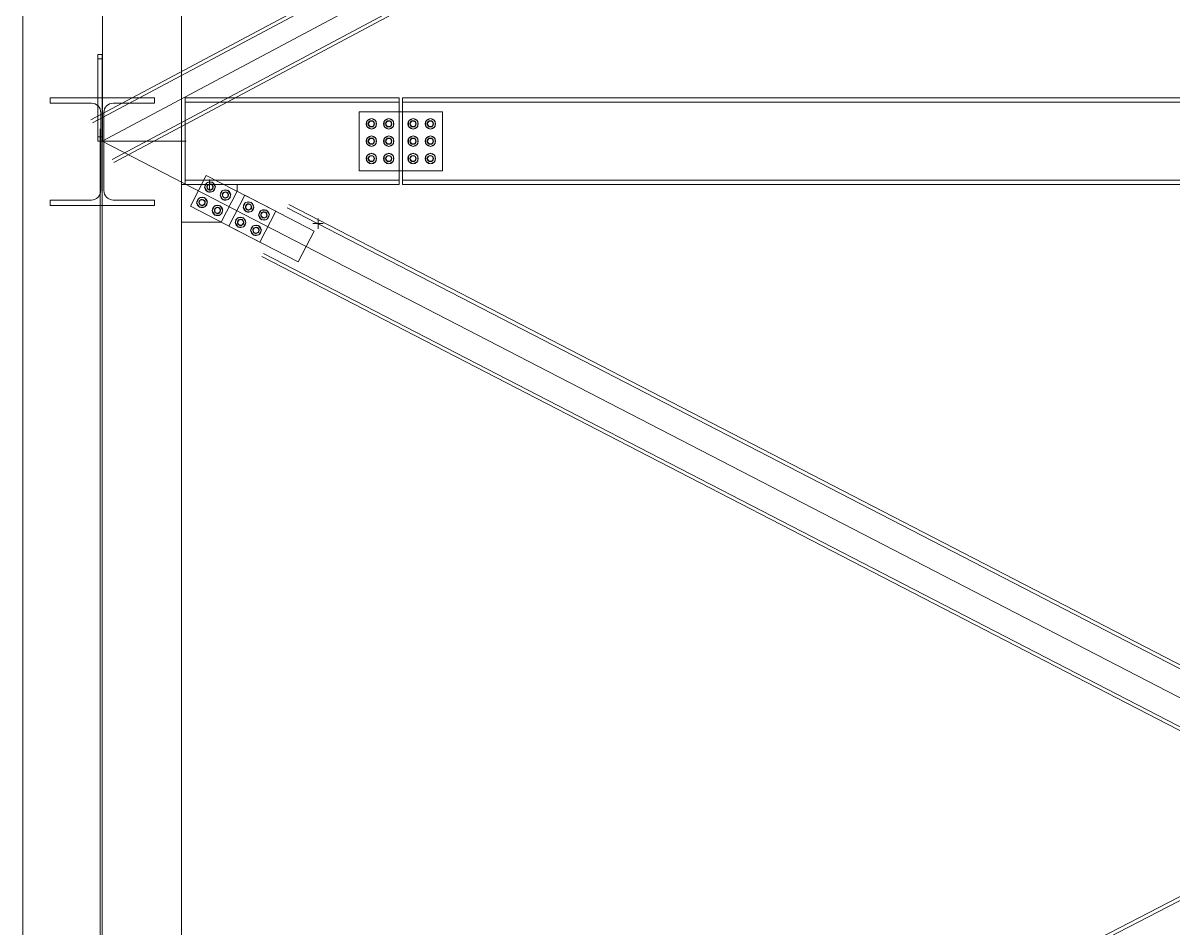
# Model space of a CAD drawing. Header units: millimetres. Extents: x -6949 to 83354, y -55091 to 16861.
# Drawn here: x 14772 to 18084, y 1608 to 4216 of the extents above; entities that cross this region are included whole.
import ezdxf

# ---------------------------------------------------------------- set-up
doc = ezdxf.new("R2010")
doc.units = ezdxf.units.MM
doc.layers.add('A-DETL', color=7, linetype='Continuous', lineweight=18, true_color=0x00a600)
for name, color, linetype, lineweight in [('S-BEAM', 7, 'Continuous', 18), ('S-COLS', 7, 'Continuous', 18), ('S-FSTN', 7, 'Continuous', 18)]:
    doc.layers.add(name, color=color, linetype=linetype, lineweight=lineweight)

# ---------------------------------------------------------------- blocks, each defined once
blk = doc.blocks.new('h-wide flange beams - HE260A-422426-Est')
at = {"layer": 'S-BEAM'}
for p, q in [((14987.0006, 4112.5), (14987.0006, 4125)), ((14987.0006, 4125), (14987.0006, 4125)), ((14987.0006, 4125), (14987.0006, 4112.5)), ((14987.0006, 4125), (15000.0006, 4125)), ((14987.0006, 4125), (15000.0006, 4125)), ((15000.0006, 4112.5), (14987.0006, 4112.5)), ((14987.0006, 4088.5), (14987.0006, 4112.5)), ((14987.0006, 4112.5), (14987.0006, 4112.5)), ((14987.0006, 4112.5), (14987.0006, 4112.5)), ((14987.0006, 4112.5), (14987.0006, 4088.5)), ((14987.0006, 4112.5), (15000.0006, 4112.5)), ((14987.0006, 4112.5), (15000.0006, 4112.5)), ((15000.0006, 4112.5), (15000.0006, 4125)), ((15000.0006, 4125), (15000.0006, 4125)), ((15000.0006, 4125), (15000.0006, 4112.5)), ((15000.0006, 4088.5), (15000.0006, 4112.5)), ((15000.0006, 4112.5), (15000.0006, 4112.5)), ((15000.0006, 4112.5), (15000.0006, 4112.5)), ((15000.0006, 4112.5), (15000.0006, 4088.5)), ((14987.0006, 3911.5), (14987.0006, 4088.5)), ((14987.0006, 4088.5), (14987.0006, 3911.5)), ((15000.0006, 3911.5), (15000.0006, 4088.5)), ((15000.0006, 4088.5), (15000.0006, 3911.5)), ((14987.0006, 3887.5), (14987.0006, 3911.5)), ((14987.0006, 3911.5), (14987.0006, 3887.5)), ((15000.0006, 3887.5), (15000.0006, 3911.5)), ((15000.0006, 3911.5), (15000.0006, 3887.5)), ((14987.0006, 3887.5), (15000.0006, 3887.5)), ((14987.0006, 3887.5), (14987.0006, 3875)), ((14987.0006, 3875), (14987.0006, 3887.5)), ((14987.0006, 3887.5), (14987.0006, 3887.5)), ((14987.0006, 3887.5), (14987.0006, 3887.5)), ((15000.0006, 3887.5), (14987.0006, 3887.5)), ((14987.0006, 3887.5), (15000.0006, 3887.5)), ((15000.0006, 3887.5), (15000.0006, 3887.5)), ((15000.0006, 3887.5), (15000.0006, 3887.5)), ((15000.0006, 3887.5), (15000.0006, 3875)), ((15000.0006, 3875), (15000.0006, 3887.5)), ((14987.0006, 3875), (14987.0006, 3875)), ((14987.0006, 3875), (15000.0006, 3875)), ((14987.0006, 3875), (15000.0006, 3875)), ((15000.0006, 3875), (15000.0006, 3875))]:
    blk.add_line(p, q, dxfattribs=at)
blk = doc.blocks.new('h-wide flange beams - HE320A-420337-Est')
at = {"layer": 'S-BEAM'}
for p, q in [((7350.00024, 3984.5), (7350.00024, 4000)), ((7350.00024, 4000), (7650.00024, 4000)), ((7650.00024, 4000), (7350.00024, 4000)), ((7350.00024, 4000), (7350.00024, 3984.5)), ((7350.00024, 4000), (7350.00024, 4000)), ((7468.50024, 3984.5), (7350.00024, 3984.5)), ((7350.00024, 3984.5), (7468.50024, 3984.5)), ((7350.00024, 3984.5), (7350.00024, 3984.5)), ((7650.00024, 3984.5), (7531.50024, 3984.5)), ((7531.50024, 3984.5), (7650.00024, 3984.5)), ((7650.00024, 4000), (7650.00024, 3984.5)), ((7650.00024, 3984.5), (7650.00024, 4000)), ((7650.00024, 4000), (7650.00024, 4000)), ((7650.00024, 3984.5), (7650.00024, 3984.5)), ((7495.50024, 3732.5), (7495.50024, 3957.5)), ((7495.50024, 3957.5), (7495.50024, 3732.5)), ((7504.50024, 3957.5), (7504.50024, 3732.5)), ((7504.50024, 3732.5), (7504.50024, 3957.5)), ((7350.00024, 3705.5), (7468.50024, 3705.5)), ((7350.00024, 3690), (7350.00024, 3705.5)), ((7350.00024, 3705.5), (7350.00024, 3690)), ((7468.50024, 3705.5), (7350.00024, 3705.5)), ((7350.00024, 3705.5), (7350.00024, 3705.5)), ((7650.00024, 3690), (7350.00024, 3690)), ((7350.00024, 3690), (7650.00024, 3690)), ((7350.00024, 3690), (7350.00024, 3690)), ((7531.50024, 3705.5), (7650.00024, 3705.5)), ((7650.00024, 3705.5), (7531.50024, 3705.5)), ((7650.00024, 3705.5), (7650.00024, 3690)), ((7650.00024, 3690), (7650.00024, 3705.5)), ((7650.00024, 3705.5), (7650.00024, 3705.5)), ((7650.00024, 3690), (7650.00024, 3690))]:
    blk.add_line(p, q, dxfattribs=at)
for centre, start, end in [((7468.50024, 3957.5), 0, 90), ((7468.50024, 3957.5), 0, 90), ((7531.50024, 3957.5), 90, 180), ((7531.50024, 3957.5), 90, 180), ((7468.50024, 3732.5), 270, 360), ((7468.50024, 3732.5), 270, 0), ((7531.50024, 3732.5), 180, 270), ((7531.50024, 3732.5), 180, 270)]:
    blk.add_arc(centre, 27, start, end, dxfattribs=at)

msp = doc.modelspace()

# ---------------------------------------------------------------- linework, layer by layer
at = {"layer": 'A-DETL'}
for p, q in [((15000, 3875), (22500, 7875)), ((15000.5, 7875), (15000.5, 3875)), ((14994.1, 11), (14994.1, 3911)), ((15241.5, 3875), (15000, 3875)), ((15000, 0), (15000, 3875)), ((22500, 0), (15000, 3875))]:
    msp.add_line(p, q, dxfattribs=at)
at = {"layer": 'S-BEAM'}
for p, q in [((22467.1, 7936.6), (14967.1, 3936.6)), ((22471.8, 7927.8), (14971.8, 3927.8)), ((15028.2, 3822.2), (22528.2, 7822.2)), ((15032.9, 3813.4), (22532.9, 7813.4)), ((15150, 4000), (14850, 4000)), ((14850, 4000), (14850, 3984.5)), ((14850, 3984.5), (14968.5, 3984.5)), ((15031.5, 3984.5), (15150, 3984.5)), ((15150, 3984.5), (15150, 4000)), ((15238.5, 3987.5), (15238.5, 4000)), ((15238.5, 4000), (15855, 4000)), ((15855, 3987.5), (15238.5, 3987.5)), ((15238.5, 3963.5), (15238.5, 3987.5)), ((15238.5, 3987.5), (15238.5, 3963.5)), ((15238.5, 3987.5), (15855, 3987.5)), ((15238.5, 3987.5), (15855, 3987.5)), ((15855, 4000), (15855, 3987.5)), ((15855, 3963.5), (15855, 3987.5)), ((15855, 3987.5), (15855, 3963.5)), ((15865, 3987.5), (15865, 4000)), ((21110, 4000), (15865, 4000)), ((21110, 3987.5), (15865, 3987.5)), ((15865, 3963.5), (15865, 3987.5)), ((15865, 3987.5), (15865, 3963.5)), ((21110, 3987.5), (15865, 3987.5)), ((21110, 3987.5), (15865, 3987.5)), ((14995.5, 3957.5), (14995.5, 3732.5)), ((15004.5, 3732.5), (15004.5, 3957.5)), ((15238.5, 3786.5), (15238.5, 3963.5)), ((15855, 3963.5), (15855, 3786.5)), ((15865, 3786.5), (15865, 3963.5)), ((15238.5, 3762.5), (15238.5, 3786.5)), ((15238.5, 3786.5), (15238.5, 3762.5)), ((15855, 3762.5), (15855, 3786.5)), ((15855, 3786.5), (15855, 3762.5)), ((15865, 3762.5), (15865, 3786.5)), ((15865, 3786.5), (15865, 3762.5)), ((15238.5, 3762.5), (15855, 3762.5)), ((15238.5, 3750), (15238.5, 3762.5)), ((15238.5, 3762.5), (15855, 3762.5)), ((15238.5, 3762.5), (15855, 3762.5)), ((15238.5, 3750), (15855, 3750)), ((15855, 3762.5), (15855, 3750)), ((15865, 3762.5), (21110, 3762.5)), ((15865, 3750), (15865, 3762.5)), ((21110, 3762.5), (15865, 3762.5)), ((21110, 3762.5), (15865, 3762.5)), ((21110, 3750), (15865, 3750)), ((14968.5, 3705.5), (14850, 3705.5)), ((14850, 3705.5), (14850, 3690)), ((14850, 3690), (15150, 3690)), ((15150, 3705.5), (15031.5, 3705.5)), ((15150, 3690), (15150, 3705.5)), ((18376.7, 2213.8), (15532.6, 3683.3)), ((21962.8, 3692.2), (15619, 414.6)), ((21967.4, 3683.3), (15623.6, 405.7)), ((15464.5, 3551.5), (18308.6, 2082.1))]:
    msp.add_line(p, q, dxfattribs=at)
for centre, radius, start, end in [((14968.5, 3957.5), 27, 360, 90), ((15031.5, 3957.5), 27, 90, 180), ((15775, 3925), 9, 0, 180), ((15775, 3925), 9, 180, 0), ((15825, 3925), 9, 0, 180), ((15825, 3925), 9, 180, 0), ((15895, 3925), 9, 0, 180), ((15895, 3925), 9, 180, 0), ((15945, 3925), 9, 0, 180), ((15945, 3925), 9, 180, 0), ((15775, 3875), 9, 0, 180), ((15825, 3875), 9, 0, 180), ((15895, 3875), 9, 0, 180), ((15945, 3875), 9, 0, 180), ((15775, 3875), 9, 180, 0), ((15825, 3875), 9, 180, 0), ((15895, 3875), 9, 180, 0), ((15945, 3875), 9, 180, 0), ((15775, 3825), 9, 0, 180), ((15775, 3825), 9, 180, 0), ((15825, 3825), 9, 0, 180), ((15825, 3825), 9, 180, 0), ((15895, 3825), 9, 0, 180), ((15895, 3825), 9, 180, 0), ((15945, 3825), 9, 0, 180), ((15945, 3825), 9, 180, 0), ((14968.5, 3732.5), 27, 270, 0), ((15031.5, 3732.5), 27, 180, 270)]:
    msp.add_arc(centre, radius, start, end, dxfattribs=at)
at = {"layer": 'S-COLS'}
for p, q in [((14771.5, 12000), (14771.5, 20)), ((15228.5, 20), (15228.5, 12000))]:
    msp.add_line(p, q, dxfattribs=at)
at = {"layer": 'S-FSTN'}
for p, q in [((15740, 3960), (15740, 3790)), ((15980, 3960), (15740, 3960)), ((15980, 3960), (15740, 3960)), ((15740, 3960), (15740, 3790)), ((15980, 3790), (15980, 3960)), ((15980, 3790), (15980, 3960)), ((15775, 3940.6), (15761.5, 3932.8)), ((15775, 3940.6), (15761.5, 3932.8)), ((15761.5, 3932.8), (15761.5, 3917.2)), ((15761.5, 3932.8), (15761.5, 3917.2)), ((15761.5, 3917.2), (15775, 3909.4)), ((15761.5, 3917.2), (15775, 3909.4)), ((15788.5, 3932.8), (15775, 3940.6)), ((15788.5, 3932.8), (15775, 3940.6)), ((15775, 3909.4), (15788.5, 3917.2)), ((15775, 3909.4), (15788.5, 3917.2)), ((15788.5, 3917.2), (15788.5, 3932.8)), ((15788.5, 3917.2), (15788.5, 3932.8)), ((15825, 3940.6), (15811.5, 3932.8)), ((15825, 3940.6), (15811.5, 3932.8)), ((15811.5, 3932.8), (15811.5, 3917.2)), ((15811.5, 3932.8), (15811.5, 3917.2)), ((15811.5, 3917.2), (15825, 3909.4)), ((15811.5, 3917.2), (15825, 3909.4)), ((15838.5, 3932.8), (15825, 3940.6)), ((15838.5, 3932.8), (15825, 3940.6)), ((15825, 3909.4), (15838.5, 3917.2)), ((15825, 3909.4), (15838.5, 3917.2)), ((15838.5, 3917.2), (15838.5, 3932.8)), ((15838.5, 3917.2), (15838.5, 3932.8)), ((15895, 3940.6), (15881.5, 3932.8)), ((15895, 3940.6), (15881.5, 3932.8)), ((15881.5, 3932.8), (15881.5, 3917.2)), ((15881.5, 3932.8), (15881.5, 3917.2)), ((15881.5, 3917.2), (15895, 3909.4)), ((15881.5, 3917.2), (15895, 3909.4)), ((15908.5, 3932.8), (15895, 3940.6)), ((15908.5, 3932.8), (15895, 3940.6)), ((15895, 3909.4), (15908.5, 3917.2)), ((15895, 3909.4), (15908.5, 3917.2)), ((15908.5, 3917.2), (15908.5, 3932.8)), ((15908.5, 3917.2), (15908.5, 3932.8)), ((15945, 3940.6), (15931.5, 3932.8)), ((15945, 3940.6), (15931.5, 3932.8)), ((15931.5, 3932.8), (15931.5, 3917.2)), ((15931.5, 3932.8), (15931.5, 3917.2)), ((15931.5, 3917.2), (15945, 3909.4)), ((15931.5, 3917.2), (15945, 3909.4)), ((15958.5, 3932.8), (15945, 3940.6)), ((15958.5, 3932.8), (15945, 3940.6)), ((15945, 3909.4), (15958.5, 3917.2)), ((15945, 3909.4), (15958.5, 3917.2)), ((15958.5, 3917.2), (15958.5, 3932.8)), ((15958.5, 3917.2), (15958.5, 3932.8)), ((15775, 3890.6), (15761.5, 3882.8)), ((15775, 3890.6), (15761.5, 3882.8)), ((15761.5, 3882.8), (15761.5, 3867.2)), ((15761.5, 3882.8), (15761.5, 3867.2)), ((15788.5, 3882.8), (15775, 3890.6)), ((15788.5, 3882.8), (15775, 3890.6)), ((15788.5, 3867.2), (15788.5, 3882.8)), ((15788.5, 3867.2), (15788.5, 3882.8)), ((15825, 3890.6), (15811.5, 3882.8)), ((15825, 3890.6), (15811.5, 3882.8)), ((15811.5, 3882.8), (15811.5, 3867.2)), ((15811.5, 3882.8), (15811.5, 3867.2)), ((15838.5, 3882.8), (15825, 3890.6)), ((15838.5, 3882.8), (15825, 3890.6)), ((15838.5, 3867.2), (15838.5, 3882.8)), ((15838.5, 3867.2), (15838.5, 3882.8)), ((15895, 3890.6), (15881.5, 3882.8)), ((15895, 3890.6), (15881.5, 3882.8)), ((15881.5, 3882.8), (15881.5, 3867.2)), ((15881.5, 3882.8), (15881.5, 3867.2)), ((15908.5, 3882.8), (15895, 3890.6)), ((15908.5, 3882.8), (15895, 3890.6)), ((15908.5, 3867.2), (15908.5, 3882.8)), ((15908.5, 3867.2), (15908.5, 3882.8)), ((15945, 3890.6), (15931.5, 3882.8)), ((15945, 3890.6), (15931.5, 3882.8)), ((15931.5, 3882.8), (15931.5, 3867.2)), ((15931.5, 3882.8), (15931.5, 3867.2)), ((15958.5, 3882.8), (15945, 3890.6)), ((15958.5, 3882.8), (15945, 3890.6)), ((15958.5, 3867.2), (15958.5, 3882.8)), ((15958.5, 3867.2), (15958.5, 3882.8)), ((15761.5, 3867.2), (15775, 3859.4)), ((15761.5, 3867.2), (15775, 3859.4)), ((15775, 3859.4), (15788.5, 3867.2)), ((15775, 3859.4), (15788.5, 3867.2)), ((15811.5, 3867.2), (15825, 3859.4)), ((15811.5, 3867.2), (15825, 3859.4)), ((15825, 3859.4), (15838.5, 3867.2)), ((15825, 3859.4), (15838.5, 3867.2)), ((15881.5, 3867.2), (15895, 3859.4)), ((15881.5, 3867.2), (15895, 3859.4)), ((15895, 3859.4), (15908.5, 3867.2)), ((15895, 3859.4), (15908.5, 3867.2)), ((15931.5, 3867.2), (15945, 3859.4)), ((15931.5, 3867.2), (15945, 3859.4)), ((15945, 3859.4), (15958.5, 3867.2)), ((15945, 3859.4), (15958.5, 3867.2)), ((15775, 3840.6), (15761.5, 3832.8)), ((15775, 3840.6), (15761.5, 3832.8)), ((15761.5, 3832.8), (15761.5, 3817.2)), ((15761.5, 3832.8), (15761.5, 3817.2)), ((15761.5, 3817.2), (15775, 3809.4)), ((15761.5, 3817.2), (15775, 3809.4)), ((15788.5, 3832.8), (15775, 3840.6)), ((15788.5, 3832.8), (15775, 3840.6)), ((15775, 3809.4), (15788.5, 3817.2)), ((15775, 3809.4), (15788.5, 3817.2)), ((15788.5, 3817.2), (15788.5, 3832.8)), ((15788.5, 3817.2), (15788.5, 3832.8)), ((15825, 3840.6), (15811.5, 3832.8)), ((15825, 3840.6), (15811.5, 3832.8)), ((15811.5, 3832.8), (15811.5, 3817.2)), ((15811.5, 3832.8), (15811.5, 3817.2)), ((15811.5, 3817.2), (15825, 3809.4)), ((15811.5, 3817.2), (15825, 3809.4)), ((15838.5, 3832.8), (15825, 3840.6)), ((15838.5, 3832.8), (15825, 3840.6)), ((15825, 3809.4), (15838.5, 3817.2)), ((15825, 3809.4), (15838.5, 3817.2)), ((15838.5, 3817.2), (15838.5, 3832.8)), ((15838.5, 3817.2), (15838.5, 3832.8)), ((15895, 3840.6), (15881.5, 3832.8)), ((15895, 3840.6), (15881.5, 3832.8)), ((15881.5, 3832.8), (15881.5, 3817.2)), ((15881.5, 3832.8), (15881.5, 3817.2)), ((15881.5, 3817.2), (15895, 3809.4)), ((15881.5, 3817.2), (15895, 3809.4)), ((15908.5, 3832.8), (15895, 3840.6)), ((15908.5, 3832.8), (15895, 3840.6)), ((15895, 3809.4), (15908.5, 3817.2)), ((15895, 3809.4), (15908.5, 3817.2)), ((15908.5, 3817.2), (15908.5, 3832.8)), ((15908.5, 3817.2), (15908.5, 3832.8)), ((15945, 3840.6), (15931.5, 3832.8)), ((15945, 3840.6), (15931.5, 3832.8)), ((15931.5, 3832.8), (15931.5, 3817.2)), ((15931.5, 3832.8), (15931.5, 3817.2)), ((15931.5, 3817.2), (15945, 3809.4)), ((15931.5, 3817.2), (15945, 3809.4)), ((15958.5, 3832.8), (15945, 3840.6)), ((15958.5, 3832.8), (15945, 3840.6)), ((15945, 3809.4), (15958.5, 3817.2)), ((15945, 3809.4), (15958.5, 3817.2)), ((15958.5, 3817.2), (15958.5, 3832.8)), ((15958.5, 3817.2), (15958.5, 3832.8)), ((15299.4, 3776.6), (15253.5, 3687.7)), ((15299.4, 3776.6), (15253.5, 3687.7)), ((15499.3, 3673.3), (15299.4, 3776.6)), ((15499.3, 3673.3), (15299.4, 3776.6)), ((15740, 3790), (15980, 3790)), ((15740, 3790), (15980, 3790)), ((15304.6, 3750), (15228.5, 3750)), ((15228.5, 3750), (15228.5, 3641.8)), ((15323.4, 3750), (15293.4, 3750)), ((15301.7, 3756), (15294.6, 3742.2)), ((15301.7, 3756), (15294.6, 3742.2)), ((15317.3, 3756.8), (15301.7, 3756)), ((15317.3, 3756.8), (15301.7, 3756)), ((15308.4, 3765), (15308.4, 3735)), ((15388.2, 3750), (15315.7, 3750)), ((15325.7, 3743.6), (15317.3, 3756.8)), ((15325.7, 3743.6), (15317.3, 3756.8)), ((15318.6, 3729.8), (15325.7, 3743.6)), ((15318.6, 3729.8), (15325.7, 3743.6)), ((15388.2, 3730.7), (15388.2, 3750)), ((15228.5, 3710.9), (15228.5, 3680.9)), ((15278.8, 3711.6), (15271.6, 3697.8)), ((15278.8, 3711.6), (15271.6, 3697.8)), ((15294.3, 3712.3), (15278.8, 3711.6)), ((15294.3, 3712.3), (15278.8, 3711.6)), ((15302.8, 3699.2), (15294.3, 3712.3)), ((15302.8, 3699.2), (15294.3, 3712.3)), ((15294.6, 3742.2), (15303, 3729.1)), ((15294.6, 3742.2), (15303, 3729.1)), ((15303, 3729.1), (15318.6, 3729.8)), ((15303, 3729.1), (15318.6, 3729.8)), ((15346.1, 3733.1), (15339, 3719.2)), ((15346.1, 3733.1), (15339, 3719.2)), ((15339, 3719.2), (15347.4, 3706.1)), ((15339, 3719.2), (15347.4, 3706.1)), ((15342.3, 3641.8), (15388.2, 3730.7)), ((15361.7, 3733.8), (15346.1, 3733.1)), ((15361.7, 3733.8), (15346.1, 3733.1)), ((15370.1, 3720.7), (15361.7, 3733.8)), ((15370.1, 3720.7), (15361.7, 3733.8)), ((15363, 3706.8), (15370.1, 3720.7)), ((15363, 3706.8), (15370.1, 3720.7)), ((15410.5, 3719.2), (15364.6, 3630.4)), ((15610.4, 3615.9), (15410.5, 3719.2)), ((15253.5, 3687.7), (15453.4, 3584.5)), ((15253.5, 3687.7), (15453.4, 3584.5)), ((15271.6, 3697.8), (15280, 3684.6)), ((15271.6, 3697.8), (15280, 3684.6)), ((15280, 3684.6), (15295.6, 3685.4)), ((15280, 3684.6), (15295.6, 3685.4)), ((15295.6, 3685.4), (15302.8, 3699.2)), ((15295.6, 3685.4), (15302.8, 3699.2)), ((15323.2, 3688.7), (15316, 3674.8)), ((15323.2, 3688.7), (15316, 3674.8)), ((15338.8, 3689.4), (15323.2, 3688.7)), ((15338.8, 3689.4), (15323.2, 3688.7)), ((15347.2, 3676.3), (15338.8, 3689.4)), ((15347.2, 3676.3), (15338.8, 3689.4)), ((15347.4, 3706.1), (15363, 3706.8)), ((15347.4, 3706.1), (15363, 3706.8)), ((15412.8, 3698.6), (15405.6, 3684.8)), ((15412.8, 3698.6), (15405.6, 3684.8)), ((15405.6, 3684.8), (15414, 3671.7)), ((15405.6, 3684.8), (15414, 3671.7)), ((15428.3, 3699.4), (15412.8, 3698.6)), ((15428.3, 3699.4), (15412.8, 3698.6)), ((15436.8, 3686.3), (15428.3, 3699.4)), ((15436.8, 3686.3), (15428.3, 3699.4)), ((15429.6, 3672.4), (15436.8, 3686.3)), ((15429.6, 3672.4), (15436.8, 3686.3)), ((15316, 3674.8), (15324.5, 3661.7)), ((15316, 3674.8), (15324.5, 3661.7)), ((15324.5, 3661.7), (15340, 3662.4)), ((15324.5, 3661.7), (15340, 3662.4)), ((15340, 3662.4), (15347.2, 3676.3)), ((15340, 3662.4), (15347.2, 3676.3)), ((15389.8, 3654.2), (15382.7, 3640.4)), ((15389.8, 3654.2), (15382.7, 3640.4)), ((15405.4, 3655), (15389.8, 3654.2)), ((15405.4, 3655), (15389.8, 3654.2)), ((15413.8, 3641.8), (15405.4, 3655)), ((15413.8, 3641.8), (15405.4, 3655)), ((15414, 3671.7), (15429.6, 3672.4)), ((15414, 3671.7), (15429.6, 3672.4)), ((15457.2, 3675.7), (15450, 3661.8)), ((15457.2, 3675.7), (15450, 3661.8)), ((15450, 3661.8), (15458.5, 3648.7)), ((15450, 3661.8), (15458.5, 3648.7)), ((15453.4, 3584.5), (15499.3, 3673.3)), ((15453.4, 3584.5), (15499.3, 3673.3)), ((15472.8, 3676.4), (15457.2, 3675.7)), ((15472.8, 3676.4), (15457.2, 3675.7)), ((15458.5, 3648.7), (15474, 3649.5)), ((15458.5, 3648.7), (15474, 3649.5)), ((15481.2, 3663.3), (15472.8, 3676.4)), ((15481.2, 3663.3), (15472.8, 3676.4)), ((15474, 3649.5), (15481.2, 3663.3)), ((15474, 3649.5), (15481.2, 3663.3)), ((15621.4, 3652.4), (15621.4, 3622.4)), ((15228.5, 3641.8), (15342.3, 3641.8)), ((15364.6, 3630.4), (15564.4, 3527.1)), ((15382.7, 3640.4), (15391.1, 3627.3)), ((15382.7, 3640.4), (15391.1, 3627.3)), ((15391.1, 3627.3), (15406.7, 3628)), ((15391.1, 3627.3), (15406.7, 3628)), ((15406.7, 3628), (15413.8, 3641.8)), ((15406.7, 3628), (15413.8, 3641.8)), ((15434.2, 3631.3), (15427.1, 3617.4)), ((15434.2, 3631.3), (15427.1, 3617.4)), ((15427.1, 3617.4), (15435.5, 3604.3)), ((15427.1, 3617.4), (15435.5, 3604.3)), ((15449.8, 3632), (15434.2, 3631.3)), ((15449.8, 3632), (15434.2, 3631.3)), ((15458.2, 3618.9), (15449.8, 3632)), ((15458.2, 3618.9), (15449.8, 3632)), ((15451.1, 3605), (15458.2, 3618.9)), ((15451.1, 3605), (15458.2, 3618.9)), ((15564.4, 3527.1), (15610.4, 3615.9)), ((15636.4, 3637.4), (15606.4, 3637.4)), ((15435.5, 3604.3), (15451.1, 3605)), ((15435.5, 3604.3), (15451.1, 3605))]:
    msp.add_line(p, q, dxfattribs=at)
msp.add_lwpolyline([(15537.2, 3692.2), (18381.3, 2222.7), (18304, 2073.2), (15459.9, 3542.7)], dxfattribs=at)
for centre, radius, start, end in [((15775, 3925), 15, 0, 180), ((15775, 3925), 15, 0, 180), ((15775, 3925), 15, 180, 0), ((15775, 3925), 15, 180, 0), ((15775, 3925), 9, 0, 180), ((15775, 3925), 9, 0, 180), ((15775, 3925), 9, 180, 0), ((15775, 3925), 9, 180, 0), ((15775, 3925), 8, 0, 180), ((15775, 3925), 8, 0, 180), ((15775, 3925), 8, 180, 0), ((15775, 3925), 8, 180, 0), ((15825, 3925), 15, 0, 180), ((15825, 3925), 15, 0, 180), ((15825, 3925), 15, 180, 0), ((15825, 3925), 15, 180, 0), ((15825, 3925), 9, 0, 180), ((15825, 3925), 9, 0, 180), ((15825, 3925), 9, 180, 0), ((15825, 3925), 9, 180, 0), ((15825, 3925), 8, 0, 180), ((15825, 3925), 8, 0, 180), ((15825, 3925), 8, 180, 0), ((15825, 3925), 8, 180, 0), ((15895, 3925), 15, 0, 180), ((15895, 3925), 15, 0, 180), ((15895, 3925), 15, 180, 0), ((15895, 3925), 15, 180, 0), ((15895, 3925), 9, 0, 180), ((15895, 3925), 9, 0, 180), ((15895, 3925), 9, 180, 0), ((15895, 3925), 9, 180, 0), ((15895, 3925), 8, 0, 180), ((15895, 3925), 8, 0, 180), ((15895, 3925), 8, 180, 0), ((15895, 3925), 8, 180, 0), ((15945, 3925), 15, 0, 180), ((15945, 3925), 15, 0, 180), ((15945, 3925), 15, 180, 0), ((15945, 3925), 15, 180, 0), ((15945, 3925), 9, 0, 180), ((15945, 3925), 9, 0, 180), ((15945, 3925), 9, 180, 0), ((15945, 3925), 9, 180, 0), ((15945, 3925), 8, 0, 180), ((15945, 3925), 8, 0, 180), ((15945, 3925), 8, 180, 0), ((15945, 3925), 8, 180, 0), ((15775, 3875), 15, 0, 180), ((15775, 3875), 15, 0, 180), ((15775, 3875), 9, 0, 180), ((15775, 3875), 9, 0, 180), ((15775, 3875), 8, 0, 180), ((15775, 3875), 8, 0, 180), ((15825, 3875), 15, 0, 180), ((15825, 3875), 15, 0, 180), ((15825, 3875), 9, 0, 180), ((15825, 3875), 9, 0, 180), ((15825, 3875), 8, 0, 180), ((15825, 3875), 8, 0, 180), ((15895, 3875), 15, 0, 180), ((15895, 3875), 15, 0, 180), ((15895, 3875), 9, 0, 180), ((15895, 3875), 9, 0, 180), ((15895, 3875), 8, 0, 180), ((15895, 3875), 8, 0, 180), ((15945, 3875), 15, 0, 180), ((15945, 3875), 15, 0, 180), ((15945, 3875), 9, 0, 180), ((15945, 3875), 9, 0, 180), ((15945, 3875), 8, 0, 180), ((15945, 3875), 8, 0, 180), ((15775, 3875), 15, 180, 0), ((15775, 3875), 15, 180, 0), ((15775, 3875), 9, 180, 0), ((15775, 3875), 9, 180, 0), ((15775, 3875), 8, 180, 0), ((15775, 3875), 8, 180, 0), ((15825, 3875), 15, 180, 0), ((15825, 3875), 15, 180, 0), ((15825, 3875), 9, 180, 0), ((15825, 3875), 9, 180, 0), ((15825, 3875), 8, 180, 0), ((15825, 3875), 8, 180, 0), ((15895, 3875), 15, 180, 0), ((15895, 3875), 15, 180, 0), ((15895, 3875), 9, 180, 0), ((15895, 3875), 9, 180, 0), ((15895, 3875), 8, 180, 0), ((15895, 3875), 8, 180, 0), ((15945, 3875), 15, 180, 0), ((15945, 3875), 15, 180, 0), ((15945, 3875), 9, 180, 0), ((15945, 3875), 9, 180, 0), ((15945, 3875), 8, 180, 0), ((15945, 3875), 8, 180, 0), ((15775, 3825), 15, 0, 180), ((15775, 3825), 15, 0, 180), ((15775, 3825), 15, 180, 0), ((15775, 3825), 15, 180, 0), ((15775, 3825), 9, 0, 180), ((15775, 3825), 9, 0, 180), ((15775, 3825), 9, 180, 0), ((15775, 3825), 9, 180, 0), ((15775, 3825), 8, 0, 180), ((15775, 3825), 8, 0, 180), ((15775, 3825), 8, 180, 0), ((15775, 3825), 8, 180, 0), ((15825, 3825), 15, 0, 180), ((15825, 3825), 15, 0, 180), ((15825, 3825), 15, 180, 0), ((15825, 3825), 15, 180, 0), ((15825, 3825), 9, 0, 180), ((15825, 3825), 9, 0, 180), ((15825, 3825), 9, 180, 0), ((15825, 3825), 9, 180, 0), ((15825, 3825), 8, 0, 180), ((15825, 3825), 8, 0, 180), ((15825, 3825), 8, 180, 0), ((15825, 3825), 8, 180, 0), ((15895, 3825), 15, 0, 180), ((15895, 3825), 15, 0, 180), ((15895, 3825), 15, 180, 0), ((15895, 3825), 15, 180, 0), ((15895, 3825), 9, 0, 180), ((15895, 3825), 9, 0, 180), ((15895, 3825), 9, 180, 0), ((15895, 3825), 9, 180, 0), ((15895, 3825), 8, 0, 180), ((15895, 3825), 8, 0, 180), ((15895, 3825), 8, 180, 0), ((15895, 3825), 8, 180, 0), ((15945, 3825), 15, 0, 180), ((15945, 3825), 15, 0, 180), ((15945, 3825), 15, 180, 0), ((15945, 3825), 15, 180, 0), ((15945, 3825), 9, 0, 180), ((15945, 3825), 9, 0, 180), ((15945, 3825), 9, 180, 0), ((15945, 3825), 9, 180, 0), ((15945, 3825), 8, 0, 180), ((15945, 3825), 8, 0, 180), ((15945, 3825), 8, 180, 0), ((15945, 3825), 8, 180, 0), ((15310.1, 3742.9), 15, 152.6761, 332.6761), ((15310.1, 3742.9), 15, 152.6761, 332.6761), ((15310.1, 3742.9), 15, 332.6761, 152.6761), ((15310.1, 3742.9), 15, 332.6761, 152.6761), ((15310.1, 3742.9), 9, 152.6761, 332.6761), ((15310.1, 3742.9), 9, 152.6761, 332.6761), ((15310.1, 3742.9), 9, 152.6761, 332.6761), ((15310.1, 3742.9), 9, 332.6761, 152.6761), ((15310.1, 3742.9), 9, 332.6761, 152.6761), ((15310.1, 3742.9), 9, 127.9491, 152.6761), ((15310.1, 3742.9), 8, 152.6761, 332.6761), ((15310.1, 3742.9), 8, 152.6761, 332.6761), ((15310.1, 3742.9), 8, 332.6761, 152.6761), ((15310.1, 3742.9), 8, 332.6761, 152.6761), ((15310.1, 3742.9), 9, 332.6761, 52.0509), ((15287.2, 3698.5), 15, 332.6761, 152.6761), ((15287.2, 3698.5), 15, 332.6761, 152.6761), ((15354.6, 3720), 15, 152.6761, 332.6761), ((15354.6, 3720), 15, 152.6761, 332.6761), ((15354.6, 3720), 15, 332.6761, 152.6761), ((15354.6, 3720), 15, 332.6761, 152.6761), ((15354.6, 3720), 9, 152.6761, 332.6761), ((15354.6, 3720), 9, 152.6761, 332.6761), ((15354.6, 3720), 9, 152.6761, 332.6761), ((15354.6, 3720), 9, 332.6761, 152.6761), ((15354.6, 3720), 9, 332.6761, 152.6761), ((15354.6, 3720), 9, 332.6761, 152.6761), ((15354.6, 3720), 8, 152.6761, 332.6761), ((15354.6, 3720), 8, 152.6761, 332.6761), ((15354.6, 3720), 8, 332.6761, 152.6761), ((15354.6, 3720), 8, 332.6761, 152.6761), ((15287.2, 3698.5), 15, 152.6761, 332.6761), ((15287.2, 3698.5), 15, 152.6761, 332.6761), ((15287.2, 3698.5), 9, 152.6761, 332.6761), ((15287.2, 3698.5), 9, 152.6761, 332.6761), ((15287.2, 3698.5), 9, 152.6761, 332.6761), ((15287.2, 3698.5), 9, 332.6761, 152.6761), ((15287.2, 3698.5), 9, 332.6761, 152.6761), ((15287.2, 3698.5), 9, 332.6761, 152.6761), ((15287.2, 3698.5), 8, 152.6761, 332.6761), ((15287.2, 3698.5), 8, 152.6761, 332.6761), ((15287.2, 3698.5), 8, 332.6761, 152.6761), ((15287.2, 3698.5), 8, 332.6761, 152.6761), ((15331.6, 3675.5), 15, 152.6761, 332.6761), ((15331.6, 3675.5), 15, 152.6761, 332.6761), ((15331.6, 3675.5), 15, 332.6761, 152.6761), ((15331.6, 3675.5), 15, 332.6761, 152.6761), ((15331.6, 3675.5), 9, 152.6761, 332.6761), ((15331.6, 3675.5), 9, 152.6761, 332.6761), ((15331.6, 3675.5), 9, 152.6761, 332.6761), ((15331.6, 3675.5), 9, 332.6761, 152.6761), ((15331.6, 3675.5), 9, 332.6761, 152.6761), ((15331.6, 3675.5), 9, 332.6761, 152.6761), ((15331.6, 3675.5), 8, 152.6761, 332.6761), ((15331.6, 3675.5), 8, 152.6761, 332.6761), ((15331.6, 3675.5), 8, 332.6761, 152.6761), ((15331.6, 3675.5), 8, 332.6761, 152.6761), ((15421.2, 3685.5), 15, 152.6761, 332.6761), ((15421.2, 3685.5), 15, 152.6761, 332.6761), ((15421.2, 3685.5), 15, 332.6761, 152.6761), ((15421.2, 3685.5), 15, 332.6761, 152.6761), ((15421.2, 3685.5), 9, 152.6761, 332.6761), ((15421.2, 3685.5), 9, 152.6761, 332.6761), ((15421.2, 3685.5), 9, 152.6761, 332.6761), ((15421.2, 3685.5), 9, 332.6761, 152.6761), ((15421.2, 3685.5), 9, 332.6761, 152.6761), ((15421.2, 3685.5), 9, 332.6761, 152.6761), ((15421.2, 3685.5), 8, 152.6761, 332.6761), ((15421.2, 3685.5), 8, 152.6761, 332.6761), ((15421.2, 3685.5), 8, 332.6761, 152.6761), ((15421.2, 3685.5), 8, 332.6761, 152.6761), ((15465.6, 3662.6), 15, 332.6761, 152.6761), ((15465.6, 3662.6), 15, 332.6761, 152.6761), ((15398.2, 3641.1), 15, 152.6761, 332.6761), ((15398.2, 3641.1), 15, 152.6761, 332.6761), ((15398.2, 3641.1), 15, 332.6761, 152.6761), ((15398.2, 3641.1), 15, 332.6761, 152.6761), ((15398.2, 3641.1), 9, 152.6761, 332.6761), ((15398.2, 3641.1), 9, 152.6761, 332.6761), ((15398.2, 3641.1), 9, 152.6761, 332.6761), ((15398.2, 3641.1), 9, 332.6761, 152.6761), ((15398.2, 3641.1), 9, 332.6761, 152.6761), ((15398.2, 3641.1), 9, 332.6761, 152.6761), ((15398.2, 3641.1), 8, 152.6761, 332.6761), ((15398.2, 3641.1), 8, 152.6761, 332.6761), ((15398.2, 3641.1), 8, 332.6761, 152.6761), ((15398.2, 3641.1), 8, 332.6761, 152.6761), ((15465.6, 3662.6), 15, 152.6761, 332.6761), ((15465.6, 3662.6), 15, 152.6761, 332.6761), ((15465.6, 3662.6), 9, 152.6761, 332.6761), ((15465.6, 3662.6), 9, 152.6761, 332.6761), ((15465.6, 3662.6), 9, 152.6761, 332.6761), ((15465.6, 3662.6), 9, 332.6761, 152.6761), ((15465.6, 3662.6), 9, 332.6761, 152.6761), ((15465.6, 3662.6), 9, 332.6761, 152.6761), ((15465.6, 3662.6), 8, 152.6761, 332.6761), ((15465.6, 3662.6), 8, 152.6761, 332.6761), ((15465.6, 3662.6), 8, 332.6761, 152.6761), ((15465.6, 3662.6), 8, 332.6761, 152.6761), ((15442.7, 3618.2), 15, 152.6761, 332.6761), ((15442.7, 3618.2), 15, 152.6761, 332.6761), ((15442.7, 3618.2), 15, 332.6761, 152.6761), ((15442.7, 3618.2), 15, 332.6761, 152.6761), ((15442.7, 3618.2), 9, 152.6761, 332.6761), ((15442.7, 3618.2), 9, 152.6761, 332.6761), ((15442.7, 3618.2), 9, 152.6761, 332.6761), ((15442.7, 3618.2), 9, 332.6761, 152.6761), ((15442.7, 3618.2), 9, 332.6761, 152.6761), ((15442.7, 3618.2), 9, 332.6761, 152.6761), ((15442.7, 3618.2), 8, 152.6761, 332.6761), ((15442.7, 3618.2), 8, 152.6761, 332.6761), ((15442.7, 3618.2), 8, 332.6761, 152.6761), ((15442.7, 3618.2), 8, 332.6761, 152.6761)]:
    msp.add_arc(centre, radius, start, end, dxfattribs=at)

# ---------------------------------------------------------------- block references
at = {"layer": 'S-BEAM'}
for name, p in [('h-wide flange beams - HE260A-422426-Est', (0, 0)), ('h-wide flange beams - HE320A-420337-Est', (7500, 0))]:
    msp.add_blockref(name, p, dxfattribs=at)

doc.saveas('drawing.dxf')
